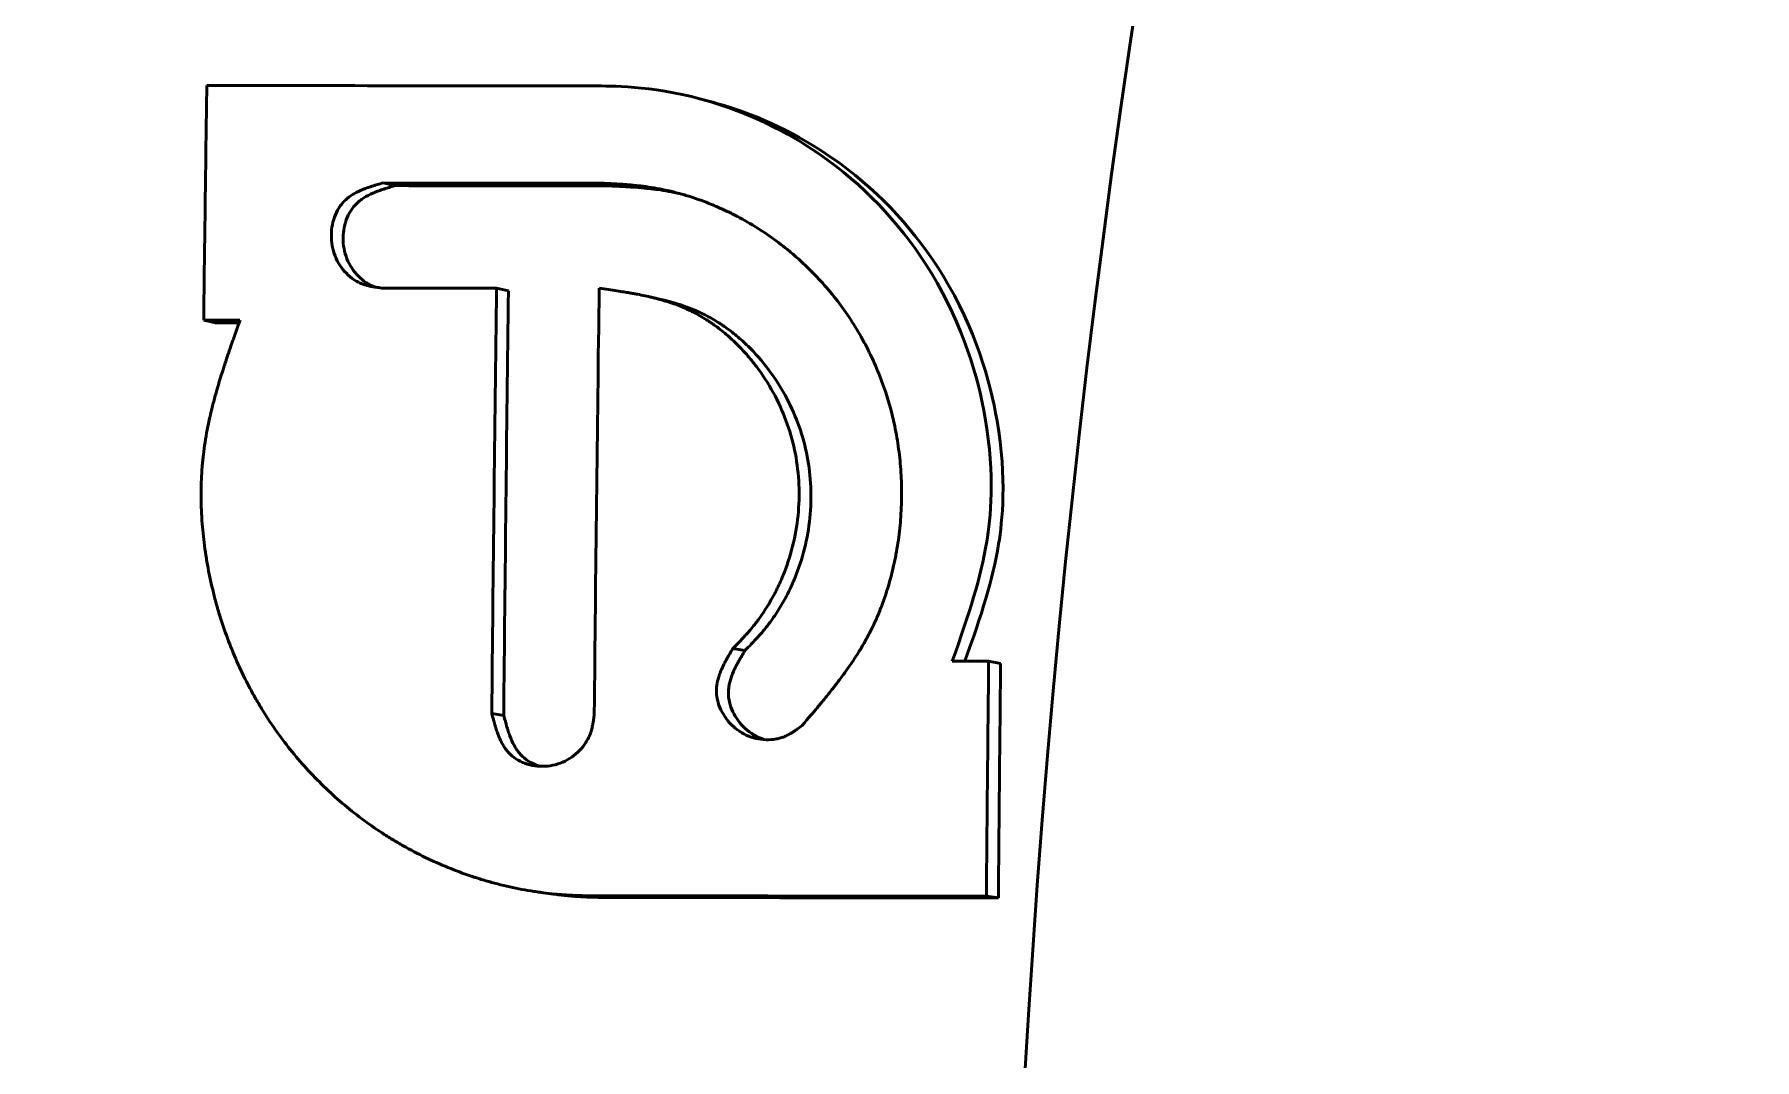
# Model space of a CAD drawing. Header units: millimetres. Extents: x 1510 to 10524, y 7125 to 13164.
# Drawn here: x 4994.379 to 4997.569, y 10995.925 to 10997.825 of the extents above; entities that cross this region are included whole.
import ezdxf

# ---------------------------------------------------------------- set-up
doc = ezdxf.new("R2010")
doc.units = ezdxf.units.MM
doc.header["$LTSCALE"] = 4
doc.layers.add('Visible (ISO)', color=7, linetype='Continuous', lineweight=50)

msp = doc.modelspace()

# ---------------------------------------------------------------- linework, layer by layer
at = {"layer": 'Visible (ISO)'}
for p, q in [((4995.6136, 10997.7059), (4995.6353, 10997.7001)), ((4995.0482, 10997.545), (4995.0263, 10997.5503)), ((4995.4512, 10997.5443), (4995.4293, 10997.5498)), ((4995.2584, 10997.3499), (4995.2364, 10997.3549)), ((4995.5215, 10997.3386), (4995.5434, 10997.3335)), ((4994.7153, 10997.2908), (4994.6933, 10997.2956)), ((4995.697, 10996.6832), (4995.6748, 10996.6872)), ((4996.1712, 10996.6592), (4996.149, 10996.6633)), ((4995.2497, 10996.5626), (4995.2275, 10996.5662)), ((4995.3415, 10996.2318), (4995.3192, 10996.2348)), ((4996.167, 10996.2245), (4996.1448, 10996.2277))]:
    msp.add_line(p, q, dxfattribs=at)
for centre, radius, start, end in [((5006.8819, 10994.6859), 14.5, 147.76905, 212.23095), ((5017.5319, 10994.6859), 21.35, 159.22944, 200.77056)]:
    msp.add_arc(centre, radius, start, end, dxfattribs=at)
for centre, major_axis, ratio, start_param, end_param in [((5212.3454, 10964.8668), (992.8662, -8.2931), 0.031862, 1.791313, 1.791729), ((5211.5653, 10900.8529), (993.5684, -22.8037), 0.094586, 1.792232, 1.792648), ((4994.5269, 10965.3197), (3.3574, 31.8078), 0.975189, 0.10033, 0.102487), ((4994.5374, 10965.3198), (3.3629, 31.8024), 0.975186, 0.100913, 0.102313), ((4995.9349, 10964.0902), (2.9491, 32.4461), 0.974973, 0.086217, 0.088345)]:
    msp.add_ellipse(centre, major_axis=major_axis, ratio=ratio, start_param=start_param, end_param=end_param, dxfattribs=at)
for points, knots in [([(4994.6933, 10997.2956), (4994.6941, 10997.3681), (4994.6951, 10997.4406), (4994.697, 10997.5857), (4994.6979, 10997.6582), (4994.699, 10997.7307)], [-0.435756, -0.435756, -0.435756, -0.435756, -0.2178779, -0.2178779, 0, 0, 0, 0]), ([(4994.699, 10997.7307), (4994.821, 10997.7306), (4994.943, 10997.7304), (4995.1868, 10997.7301), (4995.3089, 10997.73), (4995.4309, 10997.7298)], [-0.7502452, -0.7502452, -0.7502452, -0.7502452, -0.3750632, -0.3750632, 0, 0, 0, 0]), ([(4995.4309, 10997.7298), (4995.4709, 10997.7292), (4995.5516, 10997.7276), (4995.734, 10997.6675), (4995.8005, 10997.6291), (4995.9281, 10997.5356), (4995.9931, 10997.4646), (4996.1021, 10997.2854), (4996.1296, 10997.189), (4996.1612, 10997.0065), (4996.1522, 10996.9267), (4996.1345, 10996.8173), (4996.113, 10996.7527), (4996.0814, 10996.6634)], [-0.8276251, -0.8276251, -0.8276251, -0.8276251, -0.7450445, -0.7450445, -0.6777382, -0.6777382, -0.5771468, -0.5771468, -0.4569364, -0.4569364, -0.284604, -0.284604, 0, 0, 0, 0]), ([(4995.6353, 10997.7001), (4995.6478, 10997.6968), (4995.6606, 10997.693), (4995.7557, 10997.6617), (4995.8222, 10997.6233), (4995.9498, 10997.53), (4996.0149, 10997.4591), (4996.124, 10997.2801), (4996.1515, 10997.1839), (4996.1832, 10997.0017), (4996.1742, 10996.922), (4996.1567, 10996.8139), (4996.1358, 10996.7504), (4996.105, 10996.6634)], [-0.7544343, -0.7544343, -0.7544343, -0.7544343, -0.7436158, -0.7436158, -0.6764205, -0.6764205, -0.5759936, -0.5759936, -0.4560125, -0.4560125, -0.2840194, -0.2840194, -0.0043082, -0.0043082, -0.0043082, -0.0043082]), ([(4995.0238, 10997.3552), (4995.0197, 10997.3557), (4995.0162, 10997.3562), (4995.0132, 10997.3566), (4995.0117, 10997.3568), (4995.0103, 10997.357), (4995.0091, 10997.3572), (4995.0085, 10997.3573), (4995.0079, 10997.3574), (4995.0073, 10997.3575), (4995.0067, 10997.3576), (4995.0065, 10997.3576), (4995.0057, 10997.3578), (4995.0054, 10997.3578), (4995.0049, 10997.3579), (4995.0045, 10997.358), (4995.004, 10997.3581), (4995.0036, 10997.3582), (4995.0033, 10997.3582), (4995.0023, 10997.3584), (4995.0016, 10997.3586), (4995.0009, 10997.3587), (4994.9993, 10997.3591), (4994.9981, 10997.3594), (4994.9964, 10997.3598), (4994.995, 10997.3602), (4994.9936, 10997.3606), (4994.9922, 10997.361), (4994.9909, 10997.3615), (4994.9897, 10997.3619), (4994.9883, 10997.3624), (4994.9877, 10997.3626), (4994.9869, 10997.3629), (4994.9862, 10997.3632), (4994.9855, 10997.3635), (4994.9848, 10997.3638), (4994.9841, 10997.364), (4994.9828, 10997.3647), (4994.9814, 10997.3653), (4994.9801, 10997.366), (4994.9774, 10997.3674), (4994.9748, 10997.3689), (4994.9723, 10997.3705), (4994.9672, 10997.3739), (4994.9625, 10997.3778), (4994.9579, 10997.3826), (4994.9533, 10997.3872), (4994.9494, 10997.3921), (4994.9459, 10997.3975), (4994.9424, 10997.4028), (4994.9394, 10997.4085), (4994.937, 10997.4146), (4994.9321, 10997.4267), (4994.9298, 10997.4396), (4994.93, 10997.453), (4994.9301, 10997.4665), (4994.9327, 10997.4791), (4994.9376, 10997.491), (4994.94, 10997.4969), (4994.943, 10997.5023), (4994.9465, 10997.5073), (4994.9482, 10997.5097), (4994.9501, 10997.512), (4994.9521, 10997.5142), (4994.9531, 10997.5153), (4994.9541, 10997.5164), (4994.9552, 10997.5174), (4994.9562, 10997.5184), (4994.9575, 10997.5196), (4994.9585, 10997.5204), (4994.959, 10997.5209), (4994.9595, 10997.5212), (4994.96, 10997.5217), (4994.9605, 10997.5221), (4994.961, 10997.5225), (4994.9616, 10997.5229), (4994.9626, 10997.5237), (4994.9637, 10997.5246), (4994.9649, 10997.5254), (4994.9672, 10997.527), (4994.9697, 10997.5286), (4994.9722, 10997.53), (4994.9748, 10997.5315), (4994.9776, 10997.533), (4994.9805, 10997.5344), (4994.982, 10997.5351), (4994.9835, 10997.5357), (4994.985, 10997.5364), (4994.9858, 10997.5368), (4994.9866, 10997.5371), (4994.9874, 10997.5374), (4994.9881, 10997.5377), (4994.9891, 10997.5381), (4994.9897, 10997.5384), (4994.9901, 10997.5385), (4994.9904, 10997.5386), (4994.9907, 10997.5388), (4994.991, 10997.5389), (4994.9914, 10997.539), (4994.9917, 10997.5392), (4994.9923, 10997.5394), (4994.993, 10997.5397), (4994.9938, 10997.5399), (4994.9951, 10997.5405), (4994.9967, 10997.541), (4994.9981, 10997.5415), (4994.9996, 10997.542), (4995.0011, 10997.5426), (4995.0027, 10997.5431), (4995.0035, 10997.5434), (4995.0043, 10997.5436), (4995.0052, 10997.5439), (4995.0056, 10997.544), (4995.006, 10997.5442), (4995.0064, 10997.5443), (4995.0068, 10997.5444), (4995.0075, 10997.5446), (4995.0077, 10997.5447), (4995.0084, 10997.5449), (4995.0086, 10997.545), (4995.0093, 10997.5452), (4995.0098, 10997.5454), (4995.0104, 10997.5456), (4995.0111, 10997.5458), (4995.0123, 10997.5461), (4995.0137, 10997.5466), (4995.0153, 10997.5471), (4995.0185, 10997.548), (4995.0225, 10997.5492), (4995.0263, 10997.5503)], [0, 0, 0, 0, 0.03125, 0.03125, 0.03125, 0.046875, 0.046875, 0.046875, 0.054688, 0.054688, 0.054688, 0.0625, 0.0625, 0.0625, 0.06505, 0.06505, 0.06505, 0.067964, 0.067964, 0.067964, 0.075291, 0.075291, 0.075291, 0.093688, 0.093688, 0.093688, 0.109375, 0.109375, 0.109375, 0.125, 0.125, 0.125, 0.132137, 0.132137, 0.132137, 0.139414, 0.139414, 0.139414, 0.154366, 0.154366, 0.154366, 0.185611, 0.185611, 0.185611, 0.25, 0.25, 0.25, 0.312649, 0.312649, 0.312649, 0.375, 0.375, 0.375, 0.5, 0.5, 0.5, 0.625, 0.625, 0.625, 0.6875, 0.6875, 0.6875, 0.71875, 0.71875, 0.71875, 0.734375, 0.734375, 0.734375, 0.75, 0.75, 0.75, 0.758554, 0.758554, 0.758554, 0.766669, 0.766669, 0.766669, 0.782137, 0.782137, 0.782137, 0.8125, 0.8125, 0.8125, 0.84375, 0.84375, 0.84375, 0.859375, 0.859375, 0.859375, 0.867188, 0.867188, 0.867188, 0.875, 0.875, 0.875, 0.879595, 0.879595, 0.879595, 0.88375, 0.88375, 0.88375, 0.891402, 0.891402, 0.891402, 0.90625, 0.90625, 0.90625, 0.921875, 0.921875, 0.921875, 0.929688, 0.929688, 0.929688, 0.933594, 0.933594, 0.933594, 0.9375, 0.9375, 0.9375, 0.94847, 0.94847, 0.94847, 0.957037, 0.957037, 0.957037, 0.971726, 0.971726, 0.971726, 1, 1, 1, 1]), ([(4995.4293, 10997.5498), (4995.4389, 10997.5493), (4995.4471, 10997.5489), (4995.4541, 10997.5485), (4995.4576, 10997.5483), (4995.4608, 10997.5481), (4995.4637, 10997.5479), (4995.4651, 10997.5478), (4995.4665, 10997.5477), (4995.4678, 10997.5476), (4995.4684, 10997.5476), (4995.469, 10997.5475), (4995.4696, 10997.5475), (4995.4701, 10997.5475), (4995.4705, 10997.5474), (4995.4709, 10997.5474), (4995.4723, 10997.5473), (4995.4752, 10997.5471), (4995.4775, 10997.5469), (4995.483, 10997.5465), (4995.4884, 10997.546), (4995.4935, 10997.5455), (4995.497, 10997.5451), (4995.5004, 10997.5448), (4995.5036, 10997.5444), (4995.5053, 10997.5442), (4995.5069, 10997.544), (4995.5085, 10997.5438), (4995.5093, 10997.5437), (4995.5101, 10997.5436), (4995.5108, 10997.5435), (4995.5116, 10997.5434), (4995.5123, 10997.5433), (4995.5132, 10997.5432), (4995.5269, 10997.5413), (4995.5407, 10997.5388), (4995.5543, 10997.5357), (4995.5612, 10997.5342), (4995.568, 10997.5325), (4995.5748, 10997.5306), (4995.5782, 10997.5297), (4995.5816, 10997.5287), (4995.585, 10997.5277), (4995.5884, 10997.5267), (4995.5919, 10997.5257), (4995.5952, 10997.5246), (4995.6086, 10997.5204), (4995.6218, 10997.5156), (4995.6348, 10997.5102), (4995.6413, 10997.5076), (4995.6478, 10997.5048), (4995.6543, 10997.5018), (4995.6608, 10997.4989), (4995.6673, 10997.4958), (4995.6736, 10997.4926), (4995.6989, 10997.4798), (4995.7231, 10997.4653), (4995.7463, 10997.4488), (4995.7579, 10997.4406), (4995.7692, 10997.432), (4995.7801, 10997.423), (4995.7855, 10997.4185), (4995.7909, 10997.4139), (4995.7961, 10997.4092), (4995.8014, 10997.4045), (4995.8066, 10997.3997), (4995.8117, 10997.3948), (4995.822, 10997.3849), (4995.8319, 10997.3746), (4995.8413, 10997.3641), (4995.8508, 10997.3535), (4995.8598, 10997.3427), (4995.8684, 10997.3314), (4995.8858, 10997.3088), (4995.9013, 10997.2849), (4995.9152, 10997.2598), (4995.9291, 10997.2346), (4995.941, 10997.2086), (4995.951, 10997.1816), (4995.961, 10997.1547), (4995.9689, 10997.1272), (4995.9748, 10997.0992), (4995.9778, 10997.0852), (4995.9802, 10997.071), (4995.9821, 10997.0567), (4995.9831, 10997.0495), (4995.9839, 10997.0423), (4995.9846, 10997.0351), (4995.9853, 10997.0279), (4995.9859, 10997.0205), (4995.9864, 10997.0133), (4995.9873, 10996.9989), (4995.9877, 10996.9844), (4995.9875, 10996.9699), (4995.9875, 10996.9627), (4995.9873, 10996.9555), (4995.987, 10996.9482), (4995.9867, 10996.9409), (4995.9862, 10996.9338), (4995.9857, 10996.9264), (4995.9845, 10996.9116), (4995.9829, 10996.8971), (4995.9807, 10996.8827), (4995.9796, 10996.8755), (4995.9784, 10996.8683), (4995.9771, 10996.8612), (4995.9764, 10996.8577), (4995.9757, 10996.8541), (4995.975, 10996.8506), (4995.9747, 10996.8488), (4995.9743, 10996.8471), (4995.9739, 10996.8453), (4995.9735, 10996.8435), (4995.9732, 10996.8418), (4995.9727, 10996.84), (4995.9695, 10996.8255), (4995.9657, 10996.8114), (4995.9614, 10996.7976), (4995.9593, 10996.7907), (4995.957, 10996.7838), (4995.9547, 10996.7771), (4995.9535, 10996.7737), (4995.9522, 10996.7704), (4995.951, 10996.767), (4995.9497, 10996.7637), (4995.9484, 10996.7605), (4995.9471, 10996.7571), (4995.9444, 10996.7503), (4995.9415, 10996.7437), (4995.9386, 10996.7372), (4995.9371, 10996.7339), (4995.9356, 10996.7307), (4995.934, 10996.7275), (4995.9325, 10996.7243), (4995.9309, 10996.721), (4995.9293, 10996.7179), (4995.9261, 10996.7118), (4995.9228, 10996.7056), (4995.9193, 10996.6994), (4995.9175, 10996.6963), (4995.9157, 10996.6932), (4995.9139, 10996.6901), (4995.9129, 10996.6885), (4995.912, 10996.6869), (4995.9111, 10996.6854), (4995.9106, 10996.6846), (4995.9101, 10996.6838), (4995.9096, 10996.683), (4995.9094, 10996.6826), (4995.9091, 10996.6822), (4995.9089, 10996.6819), (4995.9086, 10996.6815), (4995.9084, 10996.681), (4995.9082, 10996.6807), (4995.9014, 10996.6698), (4995.8939, 10996.6586), (4995.8856, 10996.6469), (4995.8814, 10996.6411), (4995.8771, 10996.6352), (4995.8725, 10996.6292), (4995.8703, 10996.6261), (4995.8679, 10996.6231), (4995.8656, 10996.62), (4995.8644, 10996.6185), (4995.8632, 10996.617), (4995.862, 10996.6154), (4995.8614, 10996.6147), (4995.8608, 10996.6139), (4995.8602, 10996.6131), (4995.8599, 10996.6127), (4995.8596, 10996.6123), (4995.8592, 10996.6119), (4995.8589, 10996.6116), (4995.8586, 10996.6111), (4995.8583, 10996.6108), (4995.8543, 10996.6057), (4995.85, 10996.6004), (4995.8455, 10996.5948), (4995.8432, 10996.592), (4995.8408, 10996.5891), (4995.8384, 10996.5862), (4995.8372, 10996.5848), (4995.836, 10996.5833), (4995.8348, 10996.5818), (4995.8341, 10996.581), (4995.8335, 10996.5803), (4995.8329, 10996.5795), (4995.8326, 10996.5792), (4995.8323, 10996.5788), (4995.8319, 10996.5784), (4995.8316, 10996.578), (4995.8312, 10996.5775), (4995.831, 10996.5773), (4995.8239, 10996.5688), (4995.8145, 10996.5578), (4995.803, 10996.5442)], [0, 0, 0, 0, 0.015621, 0.015621, 0.015621, 0.023434, 0.023434, 0.023434, 0.027341, 0.027341, 0.027341, 0.029295, 0.029295, 0.029295, 0.030761, 0.030761, 0.030761, 0.035386, 0.035386, 0.035386, 0.04687, 0.04687, 0.04687, 0.054684, 0.054684, 0.054684, 0.058591, 0.058591, 0.058591, 0.060546, 0.060546, 0.060546, 0.0625, 0.0625, 0.0625, 0.093749, 0.093749, 0.093749, 0.109374, 0.109374, 0.109374, 0.117187, 0.117187, 0.117187, 0.125, 0.125, 0.125, 0.156251, 0.156251, 0.156251, 0.171875, 0.171875, 0.171875, 0.1875, 0.1875, 0.1875, 0.25, 0.25, 0.25, 0.281254, 0.281254, 0.281254, 0.296882, 0.296882, 0.296882, 0.31251, 0.31251, 0.31251, 0.343762, 0.343762, 0.343762, 0.375, 0.375, 0.375, 0.43749, 0.43749, 0.43749, 0.5, 0.5, 0.5, 0.5625, 0.5625, 0.5625, 0.59375, 0.59375, 0.59375, 0.609375, 0.609375, 0.609375, 0.625, 0.625, 0.625, 0.65625, 0.65625, 0.65625, 0.671875, 0.671875, 0.671875, 0.6875, 0.6875, 0.6875, 0.71875, 0.71875, 0.71875, 0.734375, 0.734375, 0.734375, 0.742187, 0.742187, 0.742187, 0.746094, 0.746094, 0.746094, 0.75, 0.75, 0.75, 0.78125, 0.78125, 0.78125, 0.796875, 0.796875, 0.796875, 0.804687, 0.804687, 0.804687, 0.8125, 0.8125, 0.8125, 0.828125, 0.828125, 0.828125, 0.835937, 0.835937, 0.835937, 0.84375, 0.84375, 0.84375, 0.859375, 0.859375, 0.859375, 0.867188, 0.867188, 0.867188, 0.871094, 0.871094, 0.871094, 0.873047, 0.873047, 0.873047, 0.874023, 0.874023, 0.874023, 0.875, 0.875, 0.875, 0.90625, 0.90625, 0.90625, 0.921875, 0.921875, 0.921875, 0.929688, 0.929688, 0.929688, 0.933594, 0.933594, 0.933594, 0.935547, 0.935547, 0.935547, 0.936523, 0.936523, 0.936523, 0.9375, 0.9375, 0.9375, 0.953125, 0.953125, 0.953125, 0.960938, 0.960938, 0.960938, 0.964844, 0.964844, 0.964844, 0.966797, 0.966797, 0.966797, 0.967773, 0.967773, 0.967773, 0.96875, 0.96875, 0.96875, 1, 1, 1, 1]), ([(4995.0122, 10997.3567), (4995.0115, 10997.357), (4995.0109, 10997.3572), (4995.0102, 10997.3574), (4995.0096, 10997.3577), (4995.0088, 10997.358), (4995.0082, 10997.3582), (4995.0075, 10997.3585), (4995.0068, 10997.3588), (4995.0061, 10997.3591), (4995.0047, 10997.3597), (4995.0034, 10997.3603), (4995.002, 10997.361), (4994.9994, 10997.3624), (4994.9968, 10997.3639), (4994.9942, 10997.3656), (4994.9892, 10997.3689), (4994.9844, 10997.3729), (4994.9798, 10997.3776), (4994.9752, 10997.3822), (4994.9713, 10997.3871), (4994.9678, 10997.3925), (4994.9643, 10997.3978), (4994.9614, 10997.4035), (4994.9589, 10997.4095), (4994.954, 10997.4217), (4994.9517, 10997.4344), (4994.9519, 10997.4479), (4994.952, 10997.4615), (4994.9546, 10997.474), (4994.9595, 10997.4858), (4994.9644, 10997.4977), (4994.9714, 10997.5075), (4994.9803, 10997.5152), (4994.9809, 10997.5157), (4994.9814, 10997.5161), (4994.9819, 10997.5165), (4994.9824, 10997.5169), (4994.9829, 10997.5173), (4994.9834, 10997.5177), (4994.9845, 10997.5185), (4994.9856, 10997.5194), (4994.9868, 10997.5202), (4994.9891, 10997.5218), (4994.9915, 10997.5233), (4994.9941, 10997.5248), (4994.9993, 10997.5278), (4995.0052, 10997.5306), (4995.0116, 10997.5331), (4995.012, 10997.5333), (4995.0123, 10997.5334), (4995.0126, 10997.5335), (4995.0129, 10997.5337), (4995.0132, 10997.5338), (4995.0136, 10997.5339), (4995.0143, 10997.5342), (4995.0149, 10997.5344), (4995.0156, 10997.5347), (4995.017, 10997.5352), (4995.0185, 10997.5357), (4995.02, 10997.5363), (4995.0229, 10997.5373), (4995.0262, 10997.5384), (4995.0296, 10997.5395), (4995.0304, 10997.5397), (4995.0306, 10997.5398), (4995.0312, 10997.54), (4995.0317, 10997.5401), (4995.0323, 10997.5403), (4995.033, 10997.5405), (4995.0342, 10997.5409), (4995.0356, 10997.5413), (4995.0372, 10997.5418), (4995.0403, 10997.5427), (4995.044, 10997.5438), (4995.0482, 10997.545)], [0.1169932, 0.1169932, 0.1169932, 0.1169932, 0.125, 0.125, 0.125, 0.1328125, 0.1328125, 0.1328125, 0.140625, 0.140625, 0.140625, 0.15625, 0.15625, 0.15625, 0.1875, 0.1875, 0.1875, 0.25, 0.25, 0.25, 0.3125, 0.3125, 0.3125, 0.375, 0.375, 0.375, 0.5, 0.5, 0.5, 0.625, 0.625, 0.625, 0.75, 0.75, 0.75, 0.7578125, 0.7578125, 0.7578125, 0.765625, 0.765625, 0.765625, 0.78125, 0.78125, 0.78125, 0.8125, 0.8125, 0.8125, 0.875, 0.875, 0.875, 0.8789062, 0.8789062, 0.8789062, 0.8828125, 0.8828125, 0.8828125, 0.890625, 0.890625, 0.890625, 0.90625, 0.90625, 0.90625, 0.9375, 0.9375, 0.9375, 0.9453125, 0.9453125, 0.9453125, 0.953125, 0.953125, 0.953125, 0.96875, 0.96875, 0.96875, 1, 1, 1, 1]), ([(4995.4512, 10997.5443), (4995.4607, 10997.5439), (4995.4689, 10997.5434), (4995.4794, 10997.5428), (4995.4826, 10997.5426), (4995.4869, 10997.5423), (4995.4883, 10997.5422), (4995.4902, 10997.5421), (4995.4913, 10997.542), (4995.4923, 10997.542), (4995.4929, 10997.5419), (4995.4929, 10997.5419), (4995.501, 10997.5413), (4995.5083, 10997.5407), (4995.5188, 10997.5396), (4995.5222, 10997.5393), (4995.5271, 10997.5387), (4995.5287, 10997.5385), (4995.5311, 10997.5382), (4995.5319, 10997.5381), (4995.5334, 10997.5379), (4995.5341, 10997.5378), (4995.5488, 10997.5358), (4995.5625, 10997.5333), (4995.5763, 10997.5302), (4995.5764, 10997.5302), (4995.5765, 10997.5301)], [0, 0, 0, 0, 0.015625, 0.015625, 0.0234375, 0.0234375, 0.02734375, 0.02734375, 0.02929688, 0.03076172, 0.03076172, 0.03125, 0.03125, 0.046875, 0.046875, 0.0546875, 0.0546875, 0.05859375, 0.05859375, 0.06054688, 0.06054688, 0.0625, 0.0625, 0.09375, 0.09375, 0.09403488, 0.09403488, 0.09403488, 0.09403488]), ([(4995.2275, 10996.5662), (4995.2288, 10996.6976), (4995.2302, 10996.8289), (4995.2331, 10997.0918), (4995.2347, 10997.2234), (4995.2364, 10997.3549)], [-0.789494, -0.789494, -0.789494, -0.789494, -0.3951925, -0.3951925, 0, 0, 0, 0]), ([(4995.2497, 10996.5626), (4995.251, 10996.6937), (4995.2523, 10996.8247), (4995.2552, 10997.0873), (4995.2567, 10997.2187), (4995.2584, 10997.3499)], [-0.7873485, -0.7873485, -0.7873485, -0.7873485, -0.3940108, -0.3940108, 0, 0, 0, 0]), ([(4995.4267, 10997.3547), (4995.425, 10997.2232), (4995.4234, 10997.0916), (4995.4203, 10996.8287), (4995.4189, 10996.6974), (4995.4176, 10996.566)], [-0.7895201, -0.7895201, -0.7895201, -0.7895201, -0.3942986, -0.3942986, 0, 0, 0, 0]), ([(4995.6748, 10996.6872), (4995.6792, 10996.6916), (4995.683, 10996.6955), (4995.6863, 10996.6988), (4995.6879, 10996.7005), (4995.6894, 10996.7021), (4995.6908, 10996.7036), (4995.6915, 10996.7043), (4995.6921, 10996.705), (4995.6928, 10996.7056), (4995.6931, 10996.706), (4995.6934, 10996.7063), (4995.6937, 10996.7066), (4995.694, 10996.7069), (4995.6941, 10996.7071), (4995.6946, 10996.7075), (4995.6949, 10996.7078), (4995.6954, 10996.7084), (4995.6958, 10996.7089), (4995.6963, 10996.7094), (4995.6967, 10996.7098), (4995.6971, 10996.7102), (4995.698, 10996.7113), (4995.6988, 10996.7121), (4995.6995, 10996.7129), (4995.7012, 10996.7148), (4995.7025, 10996.7163), (4995.7043, 10996.7183), (4995.7074, 10996.7219), (4995.7102, 10996.7253), (4995.7132, 10996.729), (4995.7146, 10996.7308), (4995.7161, 10996.7327), (4995.7175, 10996.7345), (4995.719, 10996.7364), (4995.7204, 10996.7383), (4995.7218, 10996.7402), (4995.7246, 10996.744), (4995.7273, 10996.7479), (4995.73, 10996.7519), (4995.7354, 10996.7597), (4995.7405, 10996.768), (4995.7453, 10996.7763), (4995.7477, 10996.7805), (4995.7499, 10996.7846), (4995.7522, 10996.7889), (4995.7544, 10996.7932), (4995.7565, 10996.7974), (4995.7586, 10996.8018), (4995.7627, 10996.8105), (4995.7666, 10996.8194), (4995.7701, 10996.8284), (4995.7771, 10996.8464), (4995.7828, 10996.8647), (4995.7871, 10996.8837), (4995.7915, 10996.9025), (4995.7945, 10996.9216), (4995.7961, 10996.9407), (4995.7977, 10996.9598), (4995.7979, 10996.979), (4995.7967, 10996.9982), (4995.7955, 10997.0174), (4995.793, 10997.0363), (4995.7891, 10997.0549), (4995.7851, 10997.0735), (4995.7798, 10997.0918), (4995.7731, 10997.1098), (4995.7664, 10997.1277), (4995.7586, 10997.1449), (4995.7494, 10997.1616), (4995.7403, 10997.1782), (4995.73, 10997.1942), (4995.7184, 10997.2095), (4995.7126, 10997.2172), (4995.7066, 10997.2246), (4995.7003, 10997.2318), (4995.694, 10997.2389), (4995.6876, 10997.2457), (4995.6807, 10997.2524), (4995.6773, 10997.2558), (4995.6738, 10997.2591), (4995.6703, 10997.2623), (4995.6668, 10997.2655), (4995.6632, 10997.2686), (4995.6596, 10997.2716), (4995.656, 10997.2746), (4995.6523, 10997.2775), (4995.6486, 10997.2804), (4995.6449, 10997.2832), (4995.6412, 10997.2859), (4995.6373, 10997.2886), (4995.6354, 10997.29), (4995.6334, 10997.2913), (4995.6315, 10997.2926), (4995.6295, 10997.294), (4995.6275, 10997.2952), (4995.6256, 10997.2965), (4995.6216, 10997.299), (4995.6176, 10997.3014), (4995.6136, 10997.3037), (4995.6096, 10997.306), (4995.6055, 10997.3082), (4995.6015, 10997.3103), (4995.5994, 10997.3114), (4995.5974, 10997.3124), (4995.5953, 10997.3134), (4995.5933, 10997.3144), (4995.5911, 10997.3154), (4995.5891, 10997.3163), (4995.5881, 10997.3168), (4995.5872, 10997.3172), (4995.5862, 10997.3176), (4995.5852, 10997.318), (4995.5842, 10997.3185), (4995.5832, 10997.3189), (4995.5812, 10997.3197), (4995.5792, 10997.3206), (4995.5771, 10997.3214), (4995.573, 10997.3231), (4995.5687, 10997.3247), (4995.5645, 10997.3262), (4995.5601, 10997.3277), (4995.5557, 10997.3292), (4995.5511, 10997.3306), (4995.5488, 10997.3313), (4995.5465, 10997.332), (4995.5442, 10997.3327), (4995.543, 10997.333), (4995.5419, 10997.3334), (4995.5407, 10997.3337), (4995.5401, 10997.3339), (4995.5395, 10997.334), (4995.5389, 10997.3342), (4995.5383, 10997.3343), (4995.5376, 10997.3345), (4995.5371, 10997.3347), (4995.5365, 10997.3348), (4995.5361, 10997.3349), (4995.5356, 10997.3351), (4995.5351, 10997.3352), (4995.5346, 10997.3353), (4995.5341, 10997.3355), (4995.5332, 10997.3357), (4995.5322, 10997.336), (4995.5311, 10997.3363), (4995.5291, 10997.3368), (4995.527, 10997.3373), (4995.5249, 10997.3378), (4995.5206, 10997.3388), (4995.5161, 10997.3399), (4995.5117, 10997.3408), (4995.5072, 10997.3418), (4995.5025, 10997.3427), (4995.4976, 10997.3436), (4995.4952, 10997.3441), (4995.4927, 10997.3446), (4995.4902, 10997.345), (4995.4889, 10997.3452), (4995.4877, 10997.3455), (4995.4864, 10997.3457), (4995.4854, 10997.3459), (4995.4845, 10997.346), (4995.4835, 10997.3462), (4995.4832, 10997.3463), (4995.4827, 10997.3463), (4995.4825, 10997.3464), (4995.4819, 10997.3465), (4995.4818, 10997.3465), (4995.4814, 10997.3466), (4995.481, 10997.3466), (4995.4806, 10997.3467), (4995.4802, 10997.3468), (4995.4795, 10997.3469), (4995.4786, 10997.347), (4995.4777, 10997.3472), (4995.4761, 10997.3474), (4995.4743, 10997.3477), (4995.4723, 10997.348), (4995.4687, 10997.3486), (4995.4644, 10997.3493), (4995.4595, 10997.35), (4995.4501, 10997.3514), (4995.4381, 10997.3531), (4995.4267, 10997.3547)], [0, 0, 0, 0, 0.015625, 0.015625, 0.015625, 0.023437, 0.023437, 0.023437, 0.027344, 0.027344, 0.027344, 0.029297, 0.029297, 0.029297, 0.03125, 0.03125, 0.03125, 0.032624, 0.032624, 0.032624, 0.034176, 0.034176, 0.034176, 0.037953, 0.037953, 0.037953, 0.046873, 0.046873, 0.046873, 0.0625, 0.0625, 0.0625, 0.070127, 0.070127, 0.070127, 0.077957, 0.077957, 0.077957, 0.09375, 0.09375, 0.09375, 0.125, 0.125, 0.125, 0.140718, 0.140718, 0.140718, 0.156306, 0.156306, 0.156306, 0.1875, 0.1875, 0.1875, 0.25, 0.25, 0.25, 0.312358, 0.312358, 0.312358, 0.375, 0.375, 0.375, 0.437504, 0.437504, 0.437504, 0.5, 0.5, 0.5, 0.562604, 0.562604, 0.562604, 0.625, 0.625, 0.625, 0.65625, 0.65625, 0.65625, 0.6875, 0.6875, 0.6875, 0.703054, 0.703054, 0.703054, 0.718748, 0.718748, 0.718748, 0.734375, 0.734375, 0.734375, 0.75, 0.75, 0.75, 0.757706, 0.757706, 0.757706, 0.76553, 0.76553, 0.76553, 0.78125, 0.78125, 0.78125, 0.796875, 0.796875, 0.796875, 0.804687, 0.804687, 0.804687, 0.8125, 0.8125, 0.8125, 0.816601, 0.816601, 0.816601, 0.820594, 0.820594, 0.820594, 0.828377, 0.828377, 0.828377, 0.84375, 0.84375, 0.84375, 0.859375, 0.859375, 0.859375, 0.867187, 0.867187, 0.867187, 0.871094, 0.871094, 0.871094, 0.873047, 0.873047, 0.873047, 0.875, 0.875, 0.875, 0.877309, 0.877309, 0.877309, 0.8795, 0.8795, 0.8795, 0.883631, 0.883631, 0.883631, 0.891315, 0.891315, 0.891315, 0.90625, 0.90625, 0.90625, 0.921875, 0.921875, 0.921875, 0.929687, 0.929687, 0.929687, 0.933594, 0.933594, 0.933594, 0.936523, 0.936523, 0.936523, 0.9375, 0.9375, 0.9375, 0.94063, 0.94063, 0.94063, 0.943431, 0.943431, 0.943431, 0.948411, 0.948411, 0.948411, 0.956974, 0.956974, 0.956974, 0.971682, 0.971682, 0.971682, 1, 1, 1, 1]), ([(4995.697, 10996.6832), (4995.7056, 10996.692), (4995.7122, 10996.6987), (4995.7167, 10996.7035), (4995.717, 10996.7038), (4995.7175, 10996.7044), (4995.718, 10996.7049), (4995.7184, 10996.7053), (4995.7188, 10996.7058), (4995.7192, 10996.7062), (4995.72, 10996.7071), (4995.7208, 10996.708), (4995.7217, 10996.7089), (4995.7233, 10996.7107), (4995.7249, 10996.7125), (4995.7264, 10996.7143), (4995.7295, 10996.7178), (4995.7325, 10996.7214), (4995.7353, 10996.7249), (4995.7367, 10996.7267), (4995.7382, 10996.7286), (4995.7397, 10996.7305), (4995.7411, 10996.7324), (4995.7425, 10996.7342), (4995.7439, 10996.7361), (4995.7467, 10996.74), (4995.7495, 10996.7438), (4995.7522, 10996.7478), (4995.7575, 10996.7556), (4995.7626, 10996.7638), (4995.7674, 10996.7722), (4995.7698, 10996.7764), (4995.772, 10996.7805), (4995.7743, 10996.7847), (4995.7765, 10996.789), (4995.7786, 10996.7933), (4995.7807, 10996.7976), (4995.7848, 10996.8063), (4995.7887, 10996.8151), (4995.7922, 10996.8241), (4995.7992, 10996.8422), (4995.8049, 10996.8605), (4995.8092, 10996.8793), (4995.8135, 10996.8981), (4995.8165, 10996.9171), (4995.8181, 10996.9362), (4995.8197, 10996.9552), (4995.8199, 10996.9744), (4995.8187, 10996.9936), (4995.8176, 10997.0129), (4995.815, 10997.0316), (4995.8111, 10997.0502), (4995.8071, 10997.0687), (4995.8018, 10997.087), (4995.7951, 10997.105), (4995.7884, 10997.1229), (4995.7805, 10997.1401), (4995.7714, 10997.1567), (4995.7623, 10997.1733), (4995.7519, 10997.1892), (4995.7403, 10997.2046), (4995.7288, 10997.2199), (4995.7162, 10997.2342), (4995.7027, 10997.2474), (4995.6993, 10997.2507), (4995.6958, 10997.2541), (4995.6922, 10997.2572), (4995.6887, 10997.2604), (4995.6851, 10997.2635), (4995.6815, 10997.2665), (4995.6743, 10997.2726), (4995.6669, 10997.2782), (4995.6593, 10997.2836), (4995.6574, 10997.2849), (4995.6554, 10997.2863), (4995.6534, 10997.2876), (4995.6514, 10997.2889), (4995.6495, 10997.2902), (4995.6475, 10997.2914), (4995.6435, 10997.2939), (4995.6395, 10997.2963), (4995.6355, 10997.2986), (4995.6275, 10997.3033), (4995.6193, 10997.3074), (4995.611, 10997.3112), (4995.61, 10997.3117), (4995.6091, 10997.3121), (4995.6081, 10997.3125), (4995.6071, 10997.3129), (4995.6061, 10997.3134), (4995.6051, 10997.3138), (4995.6031, 10997.3147), (4995.6011, 10997.3155), (4995.599, 10997.3163), (4995.5949, 10997.318), (4995.5907, 10997.3196), (4995.5863, 10997.3211), (4995.5777, 10997.3241), (4995.5686, 10997.327), (4995.559, 10997.3296), (4995.5584, 10997.3297), (4995.558, 10997.3298), (4995.5575, 10997.33), (4995.557, 10997.3301), (4995.5565, 10997.3302), (4995.556, 10997.3304), (4995.555, 10997.3306), (4995.554, 10997.3309), (4995.553, 10997.3311), (4995.551, 10997.3317), (4995.5489, 10997.3322), (4995.5468, 10997.3327), (4995.5457, 10997.3329), (4995.5446, 10997.3332), (4995.5434, 10997.3335)], [0, 0, 0, 0, 0.03125, 0.03125, 0.03125, 0.0332031, 0.0332031, 0.0332031, 0.0351562, 0.0351562, 0.0351562, 0.0390625, 0.0390625, 0.0390625, 0.046875, 0.046875, 0.046875, 0.0625, 0.0625, 0.0625, 0.0703125, 0.0703125, 0.0703125, 0.078125, 0.078125, 0.078125, 0.09375, 0.09375, 0.09375, 0.125, 0.125, 0.125, 0.140625, 0.140625, 0.140625, 0.15625, 0.15625, 0.15625, 0.1875, 0.1875, 0.1875, 0.25, 0.25, 0.25, 0.3125, 0.3125, 0.3125, 0.375, 0.375, 0.375, 0.4375, 0.4375, 0.4375, 0.5, 0.5, 0.5, 0.5625, 0.5625, 0.5625, 0.625, 0.625, 0.625, 0.6875, 0.6875, 0.6875, 0.703125, 0.703125, 0.703125, 0.71875, 0.71875, 0.71875, 0.75, 0.75, 0.75, 0.7578125, 0.7578125, 0.7578125, 0.765625, 0.765625, 0.765625, 0.78125, 0.78125, 0.78125, 0.8125, 0.8125, 0.8125, 0.8164062, 0.8164062, 0.8164062, 0.8203125, 0.8203125, 0.8203125, 0.828125, 0.828125, 0.828125, 0.84375, 0.84375, 0.84375, 0.875, 0.875, 0.875, 0.8769531, 0.8769531, 0.8769531, 0.8789062, 0.8789062, 0.8789062, 0.8828125, 0.8828125, 0.8828125, 0.890625, 0.890625, 0.890625, 0.8946741, 0.8946741, 0.8946741, 0.8946741]), ([(4995.4136, 10996.2286), (4995.4036, 10996.2287), (4995.396, 10996.2288), (4995.3908, 10996.229), (4995.3905, 10996.229), (4995.3899, 10996.229), (4995.3894, 10996.229), (4995.3889, 10996.2291), (4995.3884, 10996.2291), (4995.3879, 10996.2291), (4995.3869, 10996.2291), (4995.386, 10996.2291), (4995.385, 10996.2292), (4995.3831, 10996.2292), (4995.3812, 10996.2293), (4995.3793, 10996.2294), (4995.3755, 10996.2296), (4995.3717, 10996.2298), (4995.368, 10996.23), (4995.3644, 10996.2302), (4995.3605, 10996.2305), (4995.3568, 10996.2308), (4995.353, 10996.2311), (4995.3492, 10996.2314), (4995.3454, 10996.2318), (4995.3379, 10996.2325), (4995.3302, 10996.2333), (4995.3226, 10996.2343), (4995.3188, 10996.2348), (4995.3151, 10996.2353), (4995.3114, 10996.2359), (4995.3076, 10996.2364), (4995.3039, 10996.237), (4995.3001, 10996.2376), (4995.2927, 10996.2388), (4995.2852, 10996.2402), (4995.2777, 10996.2416), (4995.2627, 10996.2446), (4995.2477, 10996.248), (4995.2328, 10996.252), (4995.229, 10996.253), (4995.2254, 10996.254), (4995.2218, 10996.255), (4995.2181, 10996.2561), (4995.2144, 10996.2571), (4995.2108, 10996.2582), (4995.2035, 10996.2604), (4995.1963, 10996.2627), (4995.1891, 10996.2651), (4995.1746, 10996.27), (4995.1604, 10996.2753), (4995.1462, 10996.281), (4995.118, 10996.2926), (4995.0903, 10996.306), (4995.0632, 10996.3213), (4995.0565, 10996.3251), (4995.0499, 10996.329), (4995.0434, 10996.333), (4995.0368, 10996.3369), (4995.0304, 10996.341), (4995.024, 10996.3452), (4995.0112, 10996.3536), (4994.9986, 10996.3623), (4994.9863, 10996.3715), (4994.9618, 10996.3898), (4994.9384, 10996.4098), (4994.9161, 10996.4314), (4994.8938, 10996.453), (4994.8731, 10996.4757), (4994.8538, 10996.4998), (4994.8346, 10996.5239), (4994.8168, 10996.5492), (4994.8005, 10996.5758), (4994.7985, 10996.5791), (4994.7965, 10996.5823), (4994.7946, 10996.5856), (4994.7926, 10996.589), (4994.7907, 10996.5923), (4994.7888, 10996.5956), (4994.785, 10996.6023), (4994.7813, 10996.609), (4994.7777, 10996.6158), (4994.7705, 10996.6295), (4994.7637, 10996.6433), (4994.7573, 10996.6575), (4994.7445, 10996.6857), (4994.7334, 10996.715), (4994.724, 10996.7452), (4994.7228, 10996.749), (4994.7217, 10996.7527), (4994.7206, 10996.7564), (4994.7195, 10996.7602), (4994.7184, 10996.7639), (4994.7173, 10996.7677), (4994.7152, 10996.7752), (4994.7132, 10996.7828), (4994.7113, 10996.7904), (4994.7076, 10996.8056), (4994.7042, 10996.8209), (4994.7013, 10996.8364), (4994.7006, 10996.8402), (4994.6999, 10996.8442), (4994.6992, 10996.8482), (4994.6985, 10996.8521), (4994.6979, 10996.856), (4994.6973, 10996.8599), (4994.6961, 10996.8677), (4994.695, 10996.8756), (4994.694, 10996.8834), (4994.6921, 10996.899), (4994.6906, 10996.9145), (4994.6897, 10996.9299), (4994.6896, 10996.9318), (4994.6895, 10996.9339), (4994.6894, 10996.9359), (4994.6893, 10996.9379), (4994.6892, 10996.9399), (4994.6891, 10996.9419), (4994.6889, 10996.9459), (4994.6888, 10996.9498), (4994.6887, 10996.9538), (4994.6885, 10996.9617), (4994.6884, 10996.9696), (4994.6884, 10996.9774), (4994.6886, 10996.993), (4994.6892, 10997.0085), (4994.6904, 10997.0238), (4994.6907, 10997.0276), (4994.6911, 10997.0313), (4994.6914, 10997.035), (4994.6918, 10997.0388), (4994.6922, 10997.0426), (4994.6927, 10997.0463), (4994.6935, 10997.0539), (4994.6946, 10997.0616), (4994.6958, 10997.0692), (4994.6981, 10997.0846), (4994.7011, 10997.1002), (4994.7047, 10997.116), (4994.7048, 10997.1165), (4994.7049, 10997.1168), (4994.705, 10997.1173), (4994.7051, 10997.1177), (4994.7052, 10997.1181), (4994.7053, 10997.1185), (4994.7055, 10997.1194), (4994.7057, 10997.1202), (4994.7059, 10997.121), (4994.7062, 10997.1227), (4994.7067, 10997.1244), (4994.7071, 10997.1262), (4994.7079, 10997.1296), (4994.7088, 10997.1331), (4994.7097, 10997.1366), (4994.7115, 10997.1437), (4994.7134, 10997.151), (4994.7155, 10997.1586), (4994.7197, 10997.1736), (4994.7245, 10997.1895), (4994.7299, 10997.2062), (4994.73, 10997.2068), (4994.7301, 10997.2071), (4994.7303, 10997.2075), (4994.7304, 10997.2079), (4994.7305, 10997.2083), (4994.7307, 10997.2087), (4994.7309, 10997.2095), (4994.7312, 10997.2103), (4994.7315, 10997.2112), (4994.732, 10997.2129), (4994.7326, 10997.2146), (4994.7332, 10997.2163), (4994.7343, 10997.2198), (4994.7355, 10997.2234), (4994.7367, 10997.2271), (4994.7392, 10997.2346), (4994.742, 10997.2425), (4994.7449, 10997.2509), (4994.7449, 10997.251), (4994.7449, 10997.251), (4994.7449, 10997.251), (4994.7449, 10997.2511), (4994.7451, 10997.2516), (4994.7452, 10997.252), (4994.7454, 10997.2523), (4994.7455, 10997.2528), (4994.7457, 10997.2532), (4994.746, 10997.2542), (4994.7464, 10997.2552), (4994.7468, 10997.2565), (4994.7477, 10997.259), (4994.7488, 10997.262), (4994.7501, 10997.2658), (4994.7527, 10997.2732), (4994.7562, 10997.2831), (4994.7606, 10997.2955)], [0, 0, 0, 0, 0.015625, 0.015625, 0.015625, 0.016602, 0.016602, 0.016602, 0.017578, 0.017578, 0.017578, 0.019531, 0.019531, 0.019531, 0.023438, 0.023438, 0.023438, 0.03125, 0.03125, 0.03125, 0.039062, 0.039062, 0.039062, 0.046875, 0.046875, 0.046875, 0.0625, 0.0625, 0.0625, 0.070312, 0.070312, 0.070312, 0.078125, 0.078125, 0.078125, 0.09375, 0.09375, 0.09375, 0.125, 0.125, 0.125, 0.132812, 0.132812, 0.132812, 0.140625, 0.140625, 0.140625, 0.15625, 0.15625, 0.15625, 0.1875, 0.1875, 0.1875, 0.25, 0.25, 0.25, 0.265625, 0.265625, 0.265625, 0.28125, 0.28125, 0.28125, 0.3125, 0.3125, 0.3125, 0.375, 0.375, 0.375, 0.4375, 0.4375, 0.4375, 0.5, 0.5, 0.5, 0.507812, 0.507812, 0.507812, 0.515625, 0.515625, 0.515625, 0.53125, 0.53125, 0.53125, 0.5625, 0.5625, 0.5625, 0.625, 0.625, 0.625, 0.632812, 0.632812, 0.632812, 0.640625, 0.640625, 0.640625, 0.65625, 0.65625, 0.65625, 0.6875, 0.6875, 0.6875, 0.695312, 0.695312, 0.695312, 0.703125, 0.703125, 0.703125, 0.71875, 0.71875, 0.71875, 0.75, 0.75, 0.75, 0.753906, 0.753906, 0.753906, 0.757812, 0.757812, 0.757812, 0.765625, 0.765625, 0.765625, 0.78125, 0.78125, 0.78125, 0.8125, 0.8125, 0.8125, 0.820312, 0.820312, 0.820312, 0.828125, 0.828125, 0.828125, 0.84375, 0.84375, 0.84375, 0.875, 0.875, 0.875, 0.875977, 0.875977, 0.875977, 0.876953, 0.876953, 0.876953, 0.878906, 0.878906, 0.878906, 0.882812, 0.882812, 0.882812, 0.890625, 0.890625, 0.890625, 0.90625, 0.90625, 0.90625, 0.9375, 0.9375, 0.9375, 0.938477, 0.938477, 0.938477, 0.939453, 0.939453, 0.939453, 0.941406, 0.941406, 0.941406, 0.945312, 0.945312, 0.945312, 0.953125, 0.953125, 0.953125, 0.96875, 0.96875, 0.96875, 0.968872, 0.968872, 0.968872, 0.970703, 0.970703, 0.970703, 0.972656, 0.972656, 0.972656, 0.976562, 0.976562, 0.976562, 0.984375, 0.984375, 0.984375, 1, 1, 1, 1]), ([(4995.803, 10996.5442), (4995.7997, 10996.5418), (4995.7968, 10996.5396), (4995.7943, 10996.5378), (4995.793, 10996.5369), (4995.7919, 10996.5361), (4995.7908, 10996.5354), (4995.7903, 10996.535), (4995.7898, 10996.5347), (4995.7893, 10996.5344), (4995.7888, 10996.534), (4995.7887, 10996.5339), (4995.7879, 10996.5334), (4995.7877, 10996.5333), (4995.7872, 10996.533), (4995.7869, 10996.5327), (4995.7865, 10996.5325), (4995.7862, 10996.5323), (4995.7858, 10996.5321), (4995.785, 10996.5316), (4995.7844, 10996.5311), (4995.7838, 10996.5308), (4995.7823, 10996.5299), (4995.7813, 10996.5293), (4995.7797, 10996.5284), (4995.7784, 10996.5277), (4995.7771, 10996.527), (4995.7758, 10996.5264), (4995.7745, 10996.5257), (4995.7734, 10996.5252), (4995.772, 10996.5246), (4995.7714, 10996.5243), (4995.7707, 10996.524), (4995.77, 10996.5237), (4995.7693, 10996.5234), (4995.7686, 10996.5232), (4995.7679, 10996.5229), (4995.7664, 10996.5224), (4995.765, 10996.5219), (4995.7636, 10996.5215), (4995.7607, 10996.5206), (4995.7577, 10996.5198), (4995.7548, 10996.5193), (4995.7488, 10996.5182), (4995.7427, 10996.5177), (4995.7362, 10996.5179), (4995.7298, 10996.5181), (4995.7236, 10996.5189), (4995.7174, 10996.5203), (4995.7113, 10996.5217), (4995.7053, 10996.5238), (4995.6995, 10996.5265), (4995.6878, 10996.5318), (4995.6774, 10996.5395), (4995.6686, 10996.5494), (4995.6642, 10996.5543), (4995.6604, 10996.5595), (4995.6571, 10996.565), (4995.6538, 10996.5704), (4995.6511, 10996.5762), (4995.6489, 10996.5822), (4995.6452, 10996.5927), (4995.6436, 10996.6032), (4995.6443, 10996.6136), (4995.6444, 10996.6151), (4995.6445, 10996.6168), (4995.6447, 10996.6181), (4995.6448, 10996.6188), (4995.6449, 10996.6194), (4995.645, 10996.6201), (4995.6451, 10996.6207), (4995.6452, 10996.6214), (4995.6453, 10996.6221), (4995.6455, 10996.6234), (4995.6458, 10996.6248), (4995.6461, 10996.6262), (4995.6467, 10996.629), (4995.6475, 10996.6319), (4995.6484, 10996.6347), (4995.6494, 10996.6376), (4995.6504, 10996.6406), (4995.6517, 10996.6436), (4995.6523, 10996.6452), (4995.6529, 10996.6467), (4995.6536, 10996.6483), (4995.6539, 10996.649), (4995.6543, 10996.6498), (4995.6547, 10996.6506), (4995.655, 10996.6514), (4995.6555, 10996.6524), (4995.6558, 10996.653), (4995.6559, 10996.6534), (4995.6561, 10996.6536), (4995.6562, 10996.654), (4995.6564, 10996.6543), (4995.6565, 10996.6546), (4995.6567, 10996.6549), (4995.657, 10996.6556), (4995.6573, 10996.6562), (4995.6577, 10996.6569), (4995.6584, 10996.6583), (4995.6591, 10996.6597), (4995.6598, 10996.6611), (4995.6606, 10996.6625), (4995.6614, 10996.664), (4995.6622, 10996.6655), (4995.6626, 10996.6662), (4995.663, 10996.667), (4995.6635, 10996.6678), (4995.6637, 10996.6682), (4995.6639, 10996.6686), (4995.6641, 10996.669), (4995.6643, 10996.6693), (4995.6647, 10996.6699), (4995.6648, 10996.6701), (4995.6652, 10996.6708), (4995.6653, 10996.671), (4995.6656, 10996.6716), (4995.6659, 10996.6721), (4995.6662, 10996.6726), (4995.6666, 10996.6732), (4995.6672, 10996.6743), (4995.668, 10996.6756), (4995.6688, 10996.6771), (4995.6705, 10996.68), (4995.6727, 10996.6837), (4995.6748, 10996.6872)], [0, 0, 0, 0, 0.03125, 0.03125, 0.03125, 0.046875, 0.046875, 0.046875, 0.054688, 0.054688, 0.054688, 0.0625, 0.0625, 0.0625, 0.06504, 0.06504, 0.06504, 0.067945, 0.067945, 0.067945, 0.075274, 0.075274, 0.075274, 0.093734, 0.093734, 0.093734, 0.109375, 0.109375, 0.109375, 0.125, 0.125, 0.125, 0.132088, 0.132088, 0.132088, 0.139325, 0.139325, 0.139325, 0.154221, 0.154221, 0.154221, 0.185452, 0.185452, 0.185452, 0.25, 0.25, 0.25, 0.312617, 0.312617, 0.312617, 0.375, 0.375, 0.375, 0.5, 0.5, 0.5, 0.562681, 0.562681, 0.562681, 0.625, 0.625, 0.625, 0.734375, 0.734375, 0.734375, 0.75, 0.75, 0.75, 0.758559, 0.758559, 0.758559, 0.766676, 0.766676, 0.766676, 0.782144, 0.782144, 0.782144, 0.8125, 0.8125, 0.8125, 0.84375, 0.84375, 0.84375, 0.859375, 0.859375, 0.859375, 0.867187, 0.867187, 0.867187, 0.875, 0.875, 0.875, 0.879595, 0.879595, 0.879595, 0.883749, 0.883749, 0.883749, 0.891397, 0.891397, 0.891397, 0.90625, 0.90625, 0.90625, 0.921875, 0.921875, 0.921875, 0.929687, 0.929687, 0.929687, 0.933594, 0.933594, 0.933594, 0.9375, 0.9375, 0.9375, 0.94852, 0.94852, 0.94852, 0.957088, 0.957088, 0.957088, 0.971757, 0.971757, 0.971757, 1, 1, 1, 1]), ([(4995.7347, 10996.518), (4995.7303, 10996.5192), (4995.7259, 10996.5209), (4995.7217, 10996.5228), (4995.7099, 10996.5282), (4995.6997, 10996.5358), (4995.6908, 10996.5457), (4995.6863, 10996.5507), (4995.6825, 10996.5558), (4995.6792, 10996.5613), (4995.676, 10996.5667), (4995.6732, 10996.5725), (4995.6711, 10996.5785), (4995.6668, 10996.5905), (4995.6654, 10996.6024), (4995.6669, 10996.6143), (4995.667, 10996.615), (4995.667, 10996.6156), (4995.6671, 10996.6163), (4995.6672, 10996.6169), (4995.6673, 10996.6176), (4995.6675, 10996.6183), (4995.6677, 10996.6196), (4995.668, 10996.621), (4995.6683, 10996.6224), (4995.6689, 10996.6251), (4995.6697, 10996.6279), (4995.6706, 10996.6309), (4995.6724, 10996.6367), (4995.6749, 10996.6427), (4995.6779, 10996.6491), (4995.6781, 10996.6495), (4995.6782, 10996.6498), (4995.6784, 10996.6501), (4995.6785, 10996.6504), (4995.6787, 10996.6507), (4995.6789, 10996.651), (4995.6792, 10996.6517), (4995.6795, 10996.6524), (4995.6798, 10996.653), (4995.6805, 10996.6544), (4995.6812, 10996.6558), (4995.682, 10996.6572), (4995.6835, 10996.66), (4995.6851, 10996.6631), (4995.6869, 10996.6662), (4995.6874, 10996.667), (4995.6875, 10996.6672), (4995.6878, 10996.6677), (4995.6881, 10996.6682), (4995.6884, 10996.6687), (4995.6887, 10996.6693), (4995.6894, 10996.6705), (4995.6902, 10996.6718), (4995.691, 10996.6732), (4995.6927, 10996.676), (4995.6946, 10996.6794), (4995.697, 10996.6832)], [0.3292868, 0.3292868, 0.3292868, 0.3292868, 0.375, 0.375, 0.375, 0.5, 0.5, 0.5, 0.5625, 0.5625, 0.5625, 0.625, 0.625, 0.625, 0.75, 0.75, 0.75, 0.7578125, 0.7578125, 0.7578125, 0.765625, 0.765625, 0.765625, 0.78125, 0.78125, 0.78125, 0.8125, 0.8125, 0.8125, 0.875, 0.875, 0.875, 0.8789062, 0.8789062, 0.8789062, 0.8828125, 0.8828125, 0.8828125, 0.890625, 0.890625, 0.890625, 0.90625, 0.90625, 0.90625, 0.9375, 0.9375, 0.9375, 0.9453125, 0.9453125, 0.9453125, 0.953125, 0.953125, 0.953125, 0.96875, 0.96875, 0.96875, 1, 1, 1, 1]), ([(4996.149, 10996.6633), (4996.1483, 10996.5907), (4996.1475, 10996.5181), (4996.1461, 10996.3729), (4996.1454, 10996.3003), (4996.1448, 10996.2277)], [-0.4358984, -0.4358984, -0.4358984, -0.4358984, -0.2179492, -0.2179492, 0, 0, 0, 0]), ([(4996.1712, 10996.6592), (4996.1704, 10996.5868), (4996.1697, 10996.5143), (4996.1683, 10996.3694), (4996.1676, 10996.2969), (4996.167, 10996.2245)], [-0.4348774, -0.4348774, -0.4348774, -0.4348774, -0.2174624, -0.2174624, 0, 0, 0, 0]), ([(4995.4176, 10996.566), (4995.4171, 10996.5619), (4995.4166, 10996.5583), (4995.4162, 10996.5552), (4995.416, 10996.5536), (4995.4158, 10996.5522), (4995.4156, 10996.5509), (4995.4155, 10996.5503), (4995.4154, 10996.5497), (4995.4153, 10996.5491), (4995.4152, 10996.5485), (4995.4151, 10996.5483), (4995.415, 10996.5475), (4995.4149, 10996.5472), (4995.4148, 10996.5466), (4995.4147, 10996.5462), (4995.4147, 10996.5457), (4995.4146, 10996.5453), (4995.4145, 10996.5449), (4995.4143, 10996.544), (4995.4141, 10996.5432), (4995.414, 10996.5425), (4995.4136, 10996.5408), (4995.4133, 10996.5397), (4995.4129, 10996.5379), (4995.4125, 10996.5364), (4995.4121, 10996.5349), (4995.4117, 10996.5336), (4995.4113, 10996.5322), (4995.4109, 10996.531), (4995.4103, 10996.5295), (4995.4101, 10996.5289), (4995.4098, 10996.5281), (4995.4095, 10996.5274), (4995.4093, 10996.5267), (4995.409, 10996.5259), (4995.4087, 10996.5253), (4995.4081, 10996.5238), (4995.4074, 10996.5224), (4995.4068, 10996.5211), (4995.4054, 10996.5182), (4995.4039, 10996.5156), (4995.4022, 10996.513), (4995.3989, 10996.5077), (4995.3951, 10996.5029), (4995.3904, 10996.4981), (4995.3859, 10996.4934), (4995.381, 10996.4892), (4995.3758, 10996.4856), (4995.3705, 10996.482), (4995.3649, 10996.4788), (4995.359, 10996.4763), (4995.3472, 10996.4711), (4995.3346, 10996.4686), (4995.3215, 10996.4686), (4995.3149, 10996.4686), (4995.3087, 10996.4692), (4995.3025, 10996.4704), (4995.2963, 10996.4716), (4995.2903, 10996.4735), (4995.2846, 10996.4759), (4995.2788, 10996.4784), (4995.2735, 10996.4814), (4995.2688, 10996.4849), (4995.2664, 10996.4866), (4995.2642, 10996.4885), (4995.262, 10996.4905), (4995.261, 10996.4915), (4995.2599, 10996.4926), (4995.259, 10996.4937), (4995.258, 10996.4947), (4995.2569, 10996.496), (4995.2561, 10996.497), (4995.2556, 10996.4975), (4995.2553, 10996.498), (4995.2548, 10996.4985), (4995.2544, 10996.499), (4995.254, 10996.4996), (4995.2536, 10996.5001), (4995.2529, 10996.5012), (4995.2521, 10996.5023), (4995.2513, 10996.5035), (4995.2497, 10996.5058), (4995.2482, 10996.5084), (4995.2468, 10996.511), (4995.2454, 10996.5136), (4995.244, 10996.5165), (4995.2426, 10996.5194), (4995.242, 10996.5209), (4995.2413, 10996.5225), (4995.2407, 10996.524), (4995.2404, 10996.5248), (4995.24, 10996.5256), (4995.2397, 10996.5264), (4995.2394, 10996.5272), (4995.239, 10996.5282), (4995.2388, 10996.5289), (4995.2386, 10996.5292), (4995.2386, 10996.5295), (4995.2384, 10996.5298), (4995.2383, 10996.5302), (4995.2382, 10996.5305), (4995.2381, 10996.5309), (4995.2378, 10996.5315), (4995.2376, 10996.5322), (4995.2373, 10996.5329), (4995.2368, 10996.5344), (4995.2363, 10996.5359), (4995.2358, 10996.5374), (4995.2353, 10996.5389), (4995.2348, 10996.5405), (4995.2343, 10996.5421), (4995.2341, 10996.5429), (4995.2338, 10996.5438), (4995.2335, 10996.5446), (4995.2334, 10996.545), (4995.2333, 10996.5455), (4995.2332, 10996.5459), (4995.233, 10996.5463), (4995.2329, 10996.5469), (4995.2328, 10996.5472), (4995.2326, 10996.5479), (4995.2325, 10996.5481), (4995.2323, 10996.5488), (4995.2322, 10996.5493), (4995.232, 10996.5499), (4995.2318, 10996.5506), (4995.2315, 10996.5518), (4995.231, 10996.5533), (4995.2306, 10996.555), (4995.2297, 10996.5582), (4995.2286, 10996.5623), (4995.2275, 10996.5662)], [0, 0, 0, 0, 0.03125, 0.03125, 0.03125, 0.046875, 0.046875, 0.046875, 0.054688, 0.054688, 0.054688, 0.0625, 0.0625, 0.0625, 0.065035, 0.065035, 0.065035, 0.067936, 0.067936, 0.067936, 0.075259, 0.075259, 0.075259, 0.093738, 0.093738, 0.093738, 0.109375, 0.109375, 0.109375, 0.125, 0.125, 0.125, 0.132068, 0.132068, 0.132068, 0.13929, 0.13929, 0.13929, 0.154178, 0.154178, 0.154178, 0.185452, 0.185452, 0.185452, 0.25, 0.25, 0.25, 0.312576, 0.312576, 0.312576, 0.375, 0.375, 0.375, 0.5, 0.5, 0.5, 0.562662, 0.562662, 0.562662, 0.625, 0.625, 0.625, 0.6875, 0.6875, 0.6875, 0.71875, 0.71875, 0.71875, 0.734375, 0.734375, 0.734375, 0.75, 0.75, 0.75, 0.758574, 0.758574, 0.758574, 0.766696, 0.766696, 0.766696, 0.78216, 0.78216, 0.78216, 0.8125, 0.8125, 0.8125, 0.84375, 0.84375, 0.84375, 0.859375, 0.859375, 0.859375, 0.867187, 0.867187, 0.867187, 0.875, 0.875, 0.875, 0.879598, 0.879598, 0.879598, 0.883754, 0.883754, 0.883754, 0.891402, 0.891402, 0.891402, 0.90625, 0.90625, 0.90625, 0.921875, 0.921875, 0.921875, 0.929687, 0.929687, 0.929687, 0.933594, 0.933594, 0.933594, 0.9375, 0.9375, 0.9375, 0.94852, 0.94852, 0.94852, 0.957089, 0.957089, 0.957089, 0.971758, 0.971758, 0.971758, 1, 1, 1, 1]), ([(4995.3178, 10996.4686), (4995.3141, 10996.4697), (4995.3104, 10996.471), (4995.3068, 10996.4725), (4995.2952, 10996.4774), (4995.2858, 10996.4844), (4995.2783, 10996.4935), (4995.2778, 10996.4941), (4995.2775, 10996.4945), (4995.2771, 10996.4951), (4995.2767, 10996.4956), (4995.2763, 10996.4961), (4995.2759, 10996.4967), (4995.2751, 10996.4977), (4995.2743, 10996.4989), (4995.2735, 10996.5), (4995.272, 10996.5024), (4995.2705, 10996.5049), (4995.269, 10996.5075), (4995.2661, 10996.5128), (4995.2635, 10996.5188), (4995.261, 10996.5253), (4995.2609, 10996.5257), (4995.2608, 10996.526), (4995.2606, 10996.5263), (4995.2605, 10996.5267), (4995.2604, 10996.527), (4995.2603, 10996.5273), (4995.26, 10996.528), (4995.2598, 10996.5287), (4995.2595, 10996.5294), (4995.259, 10996.5308), (4995.2585, 10996.5323), (4995.258, 10996.5338), (4995.257, 10996.5369), (4995.256, 10996.5402), (4995.255, 10996.5437), (4995.2547, 10996.5445), (4995.2547, 10996.5447), (4995.2545, 10996.5453), (4995.2544, 10996.5458), (4995.2542, 10996.5464), (4995.254, 10996.5471), (4995.2536, 10996.5484), (4995.2532, 10996.5498), (4995.2528, 10996.5514), (4995.2519, 10996.5546), (4995.2509, 10996.5583), (4995.2497, 10996.5626)], [0.586127, 0.586127, 0.586127, 0.586127, 0.625, 0.625, 0.625, 0.75, 0.75, 0.75, 0.7578125, 0.7578125, 0.7578125, 0.765625, 0.765625, 0.765625, 0.78125, 0.78125, 0.78125, 0.8125, 0.8125, 0.8125, 0.875, 0.875, 0.875, 0.8789062, 0.8789062, 0.8789062, 0.8828125, 0.8828125, 0.8828125, 0.890625, 0.890625, 0.890625, 0.90625, 0.90625, 0.90625, 0.9375, 0.9375, 0.9375, 0.9453125, 0.9453125, 0.9453125, 0.953125, 0.953125, 0.953125, 0.96875, 0.96875, 0.96875, 1, 1, 1, 1]), ([(4995.4359, 10996.2256), (4995.4309, 10996.2256), (4995.4265, 10996.2257), (4995.4227, 10996.2258), (4995.4194, 10996.2258), (4995.4165, 10996.2259), (4995.4141, 10996.226), (4995.4138, 10996.226), (4995.4136, 10996.226), (4995.4131, 10996.226), (4995.4128, 10996.226), (4995.4121, 10996.226), (4995.4117, 10996.226), (4995.4112, 10996.2261), (4995.4107, 10996.2261), (4995.4102, 10996.2261), (4995.4092, 10996.2261), (4995.4082, 10996.2262), (4995.4073, 10996.2262), (4995.4051, 10996.2263), (4995.4032, 10996.2263), (4995.4016, 10996.2264), (4995.3976, 10996.2266), (4995.3946, 10996.2267), (4995.3903, 10996.227), (4995.3866, 10996.2272), (4995.3828, 10996.2275), (4995.3791, 10996.2278), (4995.3753, 10996.2281), (4995.3715, 10996.2284), (4995.3677, 10996.2288), (4995.3601, 10996.2295), (4995.3524, 10996.2304), (4995.3449, 10996.2313), (4995.3437, 10996.2315), (4995.3426, 10996.2316), (4995.3415, 10996.2318)], [0, 0, 0, 0, 0.0078125, 0.0078125, 0.0078125, 0.01464844, 0.01464844, 0.01464844, 0.015625, 0.015625, 0.015625, 0.0162886, 0.0162886, 0.0162886, 0.01699324, 0.01699324, 0.01699324, 0.01854467, 0.01854467, 0.01854467, 0.02234238, 0.02234238, 0.02234238, 0.03125, 0.03125, 0.03125, 0.0390262, 0.0390262, 0.0390262, 0.04687294, 0.04687294, 0.04687294, 0.0625, 0.0625, 0.0625, 0.06488341, 0.06488341, 0.06488341, 0.06488341])]:
    msp.add_open_spline(points, degree=3, knots=knots, dxfattribs=at)
for points in [[(4995.2364, 10997.3549), (4995.1661, 10997.355), (4995.0953, 10997.3551), (4995.0238, 10997.3552)], [(4996.1448, 10996.2277), (4995.9089, 10996.228), (4995.6652, 10996.2283), (4995.4136, 10996.2286)], [(4996.167, 10996.2245), (4995.9312, 10996.2248), (4995.6875, 10996.2252), (4995.4359, 10996.2256)]]:
    msp.add_open_spline(points, degree=3, dxfattribs=at)

doc.saveas('drawing.dxf')
